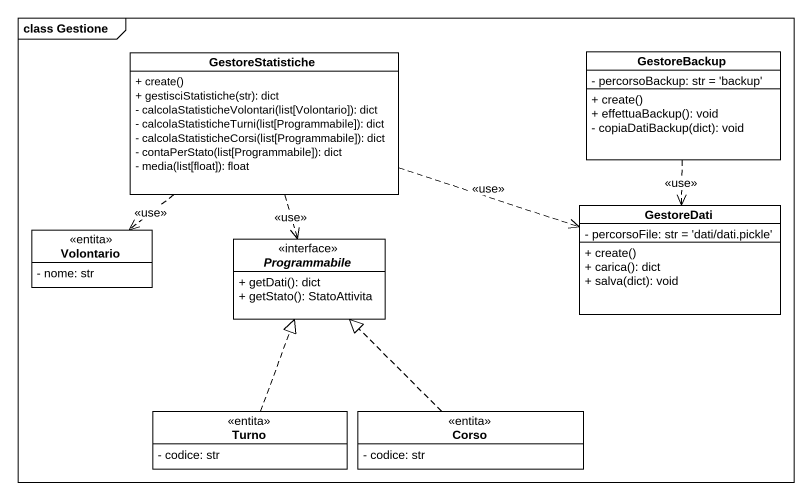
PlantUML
@startuml
mainframe class Gestione
hide circle
hide empty members
skinparam classAttributeIconSize 0
class GestoreStatistiche {
  + create()
  + gestisciStatistiche(str): dict
  - calcolaStatisticheVolontari(list[Volontario]): dict
  - calcolaStatisticheTurni(list[Programmabile]): dict
  - calcolaStatisticheCorsi(list[Programmabile]): dict
  - contaPerStato(list[Programmabile]): dict
  - media(list[float]): float
}
class GestoreBackup {
  - percorsoBackup: str = 'backup'
  + create()
  + effettuaBackup(): void
  - copiaDatiBackup(dict): void
}
class GestoreDati {
  - percorsoFile: str = 'dati/dati.pickle'
  + create()
  + carica(): dict
  + salva(dict): void
}
class Volontario <<entita>> {
  - nome: str
}
interface Programmabile {
  + getDati(): dict
  + getStato(): StatoAttivita
}
class Turno <<entita>> {
  - codice: str
}
class Corso <<entita>> {
  - codice: str
}
GestoreStatistiche .right.> GestoreDati : <<use>>
GestoreStatistiche ..> Volontario : <<use>>
GestoreStatistiche ..> Programmabile : <<use>>
GestoreBackup ..> GestoreDati : <<use>>
Turno .up.|> Programmabile
Corso .up.|> Programmabile
@enduml
